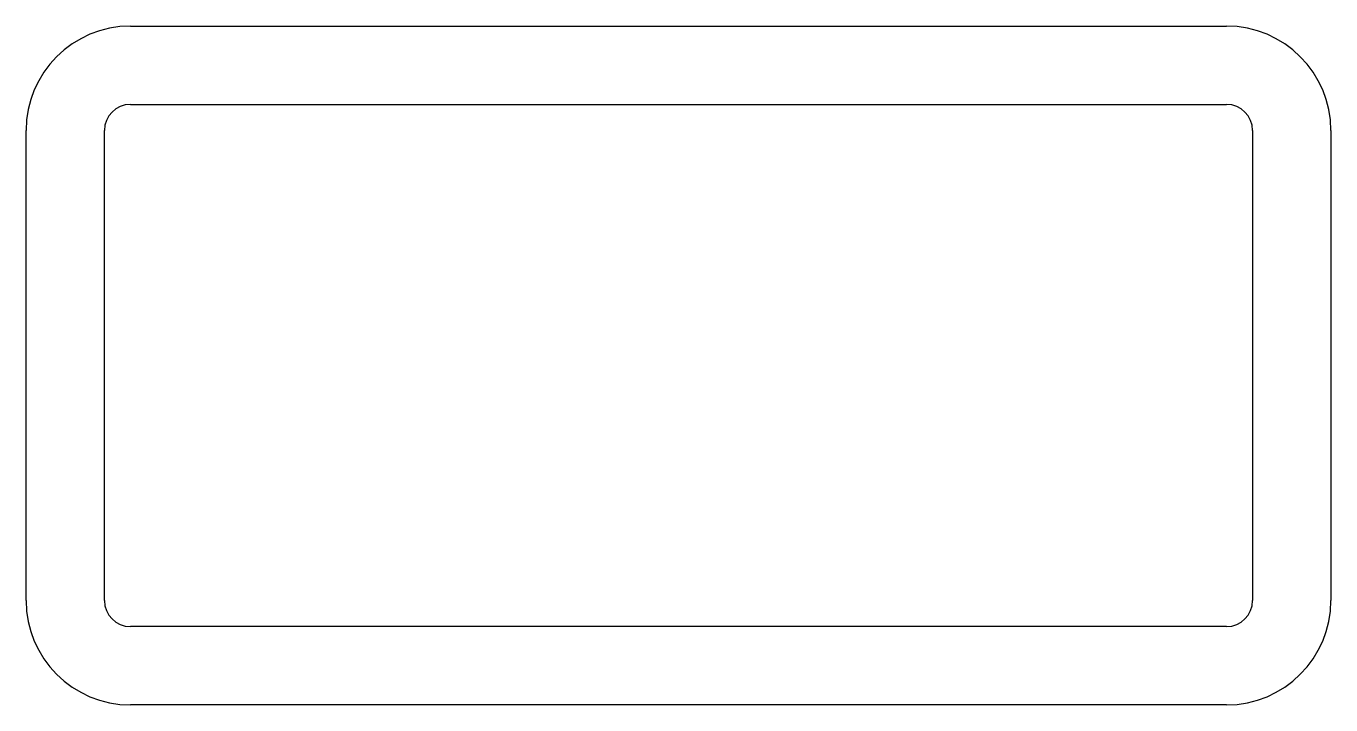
# Model space of a CAD drawing. Extents: x 1661.6 to 1711.6, y 1684.5 to 1710.5.
import ezdxf

# ---------------------------------------------------------------- set-up
doc = ezdxf.new("R2010")
doc.units = 0
doc.layers.get('0').update_dxf_attribs({"linetype": 'CONTINUOUS'})

msp = doc.modelspace()

# ---------------------------------------------------------------- linework, layer by layer
for p, q in [((1665.613, 1710.453), (1707.613, 1710.453)), ((1665.613, 1707.453), (1707.613, 1707.453)), ((1661.613, 1688.453), (1661.613, 1706.453)), ((1664.613, 1688.453), (1664.613, 1706.453)), ((1708.613, 1706.453), (1708.613, 1688.453)), ((1711.613, 1706.453), (1711.613, 1688.453)), ((1707.613, 1687.453), (1665.613, 1687.453)), ((1707.613, 1684.453), (1665.613, 1684.453))]:
    msp.add_line(p, q)
for centre, radius, start, end in [((1665.613, 1706.453), 4, 90, 180), ((1707.613, 1706.453), 4, 0, 90), ((1665.613, 1706.453), 1, 90, 180), ((1707.613, 1706.453), 1, 0, 90), ((1665.613, 1688.453), 4, 180, 270), ((1665.613, 1688.453), 1, 180, 270), ((1707.613, 1688.453), 1, 270, 0), ((1707.613, 1688.453), 4, 270, 360)]:
    msp.add_arc(centre, radius, start, end)

doc.saveas('drawing.dxf')
